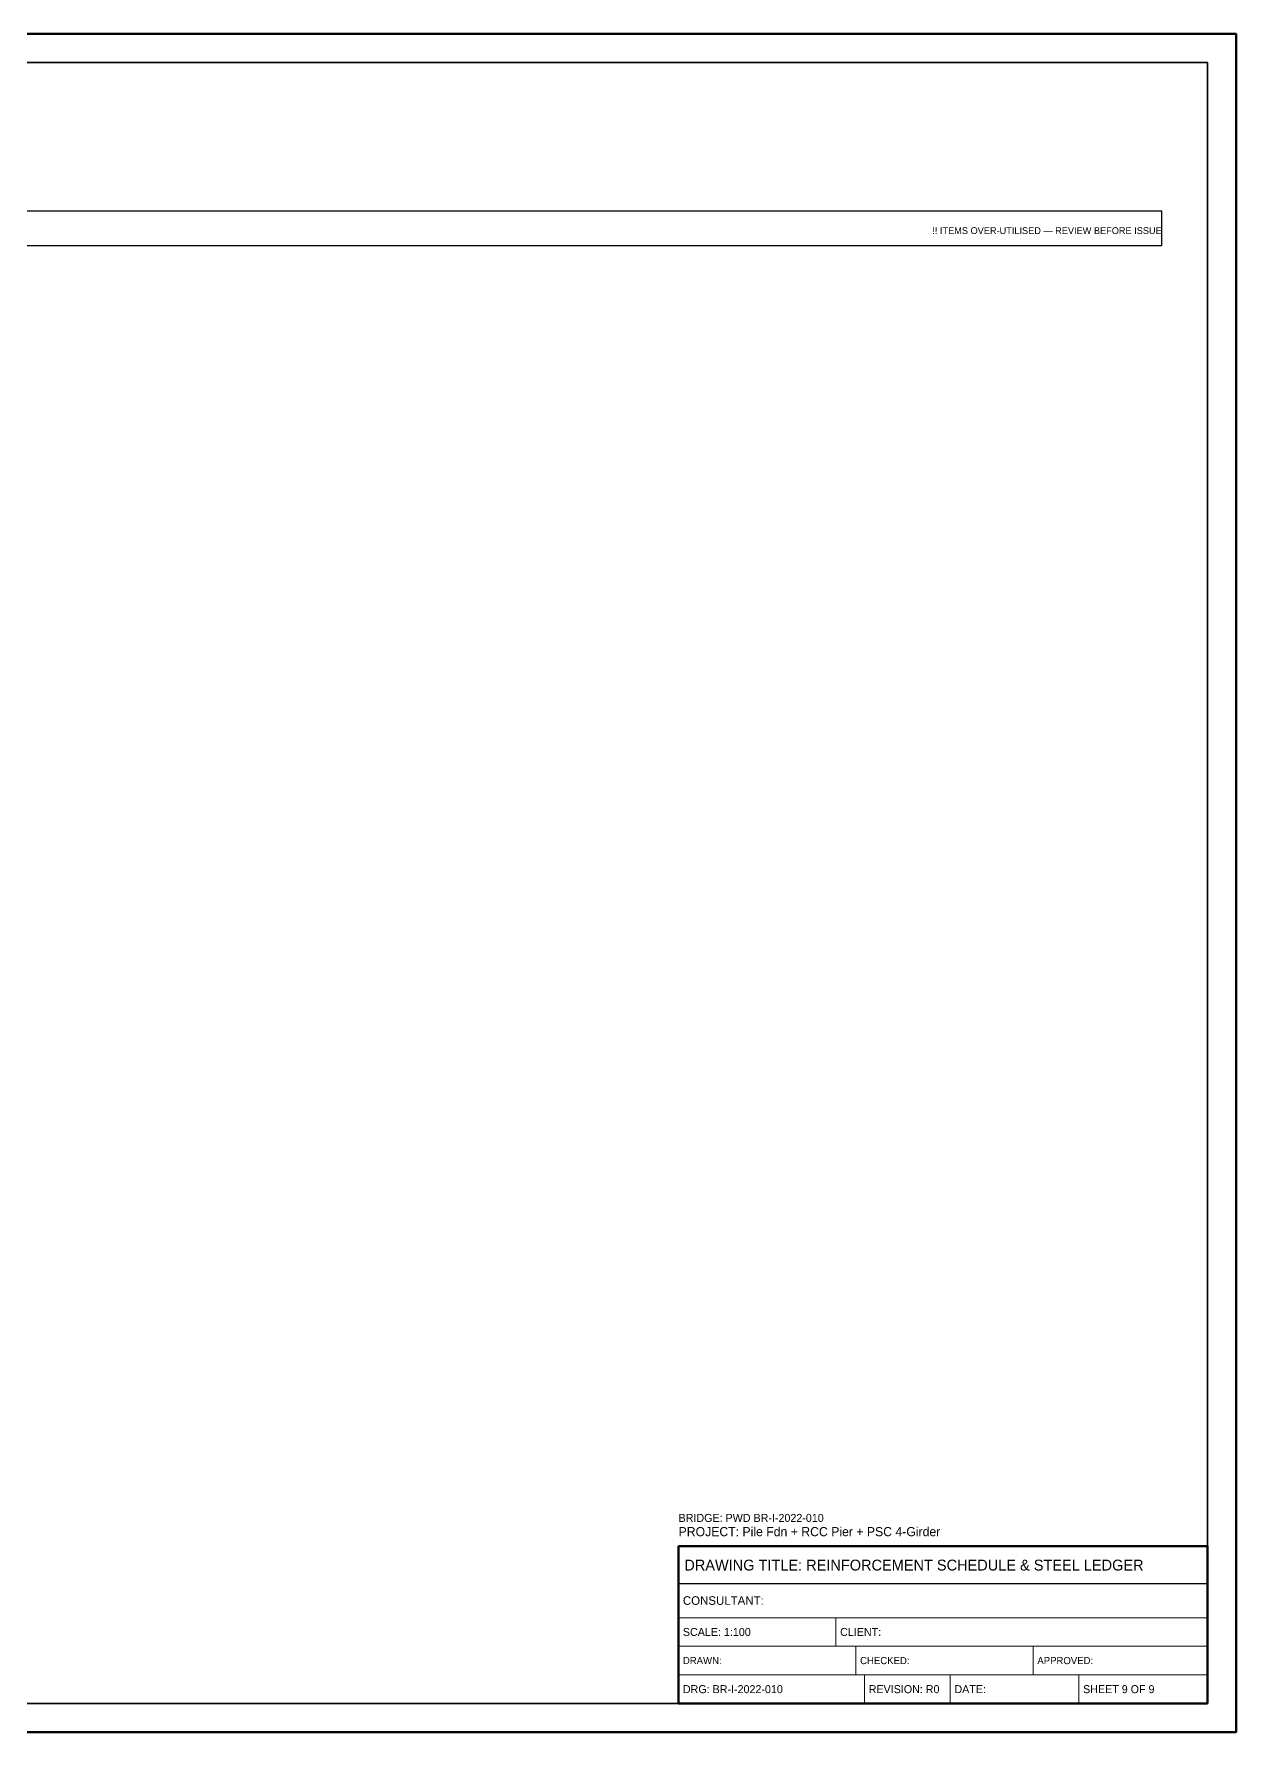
# Model space of a CAD drawing. Header units: metres. Extents: x 0 to 841, y 0 to 594.
# Drawn here: x 420 to 841, y 0 to 594 of the extents above; entities that cross this region are included whole.
import ezdxf
from ezdxf.enums import TextEntityAlignment as Align

# ---------------------------------------------------------------- set-up
doc = ezdxf.new("R2010")
doc.units = ezdxf.units.M
for name, color, linetype, lineweight in [('BORDER-INNER', 7, 'Continuous', 35), ('BORDER-OUTER', 7, 'Continuous', 70), ('TEXT-HEADER', 7, 'Continuous', 25), ('TEXT-TITLE', 7, 'Continuous', 25), ('TITLEBLK-BOX', 7, 'Continuous', 50), ('TITLEBLK-TEXT', 7, 'Continuous', 18)]:
    doc.layers.add(name, color=color, linetype=linetype, lineweight=lineweight)

msp = doc.modelspace()

# ---------------------------------------------------------------- linework, layer by layer
at = {"layer": 'BORDER-INNER'}
msp.add_lwpolyline([(10, 10), (831, 10), (831, 584), (10, 584), (10, 10)], dxfattribs=at)
at = {"layer": 'BORDER-OUTER'}
msp.add_lwpolyline([(0, 0), (841, 0), (841, 594), (0, 594), (0, 0)], dxfattribs=at)
at = {"layer": 'TITLEBLK-BOX', "lineweight": 30}
for points in [[(25, 520), (815, 520), (815, 532), (25, 532), (25, 520)], [(646, 52), (831, 52), (831, 65), (646, 65), (646, 52)]]:
    msp.add_lwpolyline(points, dxfattribs=at)
at = {"layer": 'TITLEBLK-BOX', "lineweight": 50}
msp.add_lwpolyline([(646, 10), (831, 10), (831, 65), (646, 65), (646, 10)], dxfattribs=at)
at = {"layer": 'TITLEBLK-BOX', "lineweight": 18}
for points in [[(646, 40), (831, 40), (831, 52), (646, 52), (646, 40)], [(646, 30), (701, 30), (701, 40), (646, 40), (646, 30)], [(701, 30), (831, 30), (831, 40), (701, 40), (701, 30)], [(646, 20), (708, 20), (708, 30), (646, 30), (646, 20)], [(708, 20), (770, 20), (770, 30), (708, 30), (708, 20)], [(770, 20), (831, 20), (831, 30), (770, 30), (770, 20)], [(646, 10), (711, 10), (711, 20), (646, 20), (646, 10)], [(711, 10), (741, 10), (741, 20), (711, 20), (711, 10)], [(741, 10), (786, 10), (786, 20), (741, 20), (741, 10)], [(786, 10), (831, 10), (831, 20), (786, 20), (786, 10)]]:
    msp.add_lwpolyline(points, dxfattribs=at)

# ---------------------------------------------------------------- texts
at = {"layer": 'TEXT-HEADER', "color": 30}
msp.add_text('!! ITEMS OVER-UTILISED — REVIEW BEFORE ISSUE', height=2.4, dxfattribs=at).set_placement((815, 524), align=Align.RIGHT)
at = {"layer": 'TEXT-TITLE'}
for s, height, p in [('PROJECT: Pile Fdn + RCC Pier + PSC 4-Girder', 3.2, (646, 68.5)), ('DRAWING TITLE: REINFORCEMENT SCHEDULE & STEEL LEDGER', 3.8, (648, 56.5))]:
    msp.add_text(s, height=height, dxfattribs=at).set_placement(p)
at = {"layer": 'TITLEBLK-TEXT'}
for s, height, p in [('BRIDGE: PWD BR-I-2022-010', 2.8, (646, 73.5)), ('CONSULTANT: ', 3, (647.5, 44.5)), ('SCALE: 1:100', 2.8, (647.5, 33.6)), ('CLIENT: ', 2.8, (702.5, 33.6)), ('DRAWN: ', 2.5, (647.5, 23.75)), ('CHECKED: ', 2.5, (709.5, 23.75)), ('APPROVED: ', 2.5, (771.5, 23.75)), ('DRG: BR-I-2022-010', 2.8, (647.5, 13.6)), ('REVISION: R0', 2.8, (712.5, 13.6)), ('DATE: ', 2.8, (742.5, 13.6)), ('SHEET 9 OF 9', 2.8, (787.5, 13.6))]:
    msp.add_text(s, height=height, dxfattribs=at).set_placement(p)

doc.saveas('drawing.dxf')
